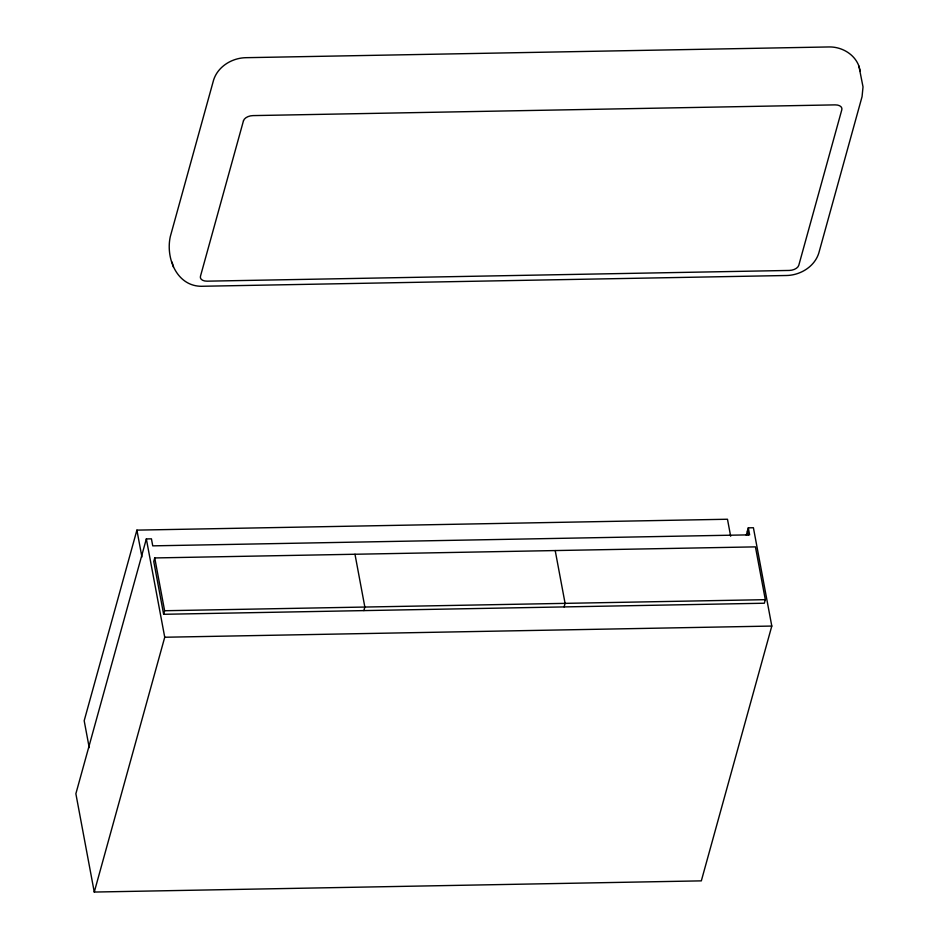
<?xml version="1.0" encoding="UTF-8"?>
<svg xmlns="http://www.w3.org/2000/svg" width="939" height="939" viewBox="0 0 939 939"><rect width="100%" height="100%" fill="white"/><g stroke="black" fill="none" stroke-linecap="round" stroke-linejoin="round"><path stroke-width="1.41" d="M730.659 536.228L727.479 519.244L136.906 530.124L84.181 720.741L89.217 747.632M748.313 527.835L749.627 534.854L152.74 545.852L151.437 538.833L146.343 538.927L75.871 793.737L94.264 892.05L701.327 880.864L771.799 626.055L753.407 527.741L748.313 527.835L746.27 535.23M154.735 557.942L153.761 561.499L163.632 614.294L764.334 603.225L765.32 599.669L755.437 546.874L154.735 557.942L164.618 610.737L163.632 614.294M94.264 892.05L164.736 637.241L146.343 538.927M363.874 610.596L364.848 607.04L354.977 554.245M564.104 606.911L565.09 603.354L555.207 550.559M164.618 610.737L765.32 599.669M164.736 637.241L771.799 626.055M858.915 66.082C854.455 53.993 841.59 46.668 829.008 46.95L245.865 57.69C232.015 57.948 217.836 66.493 213.576 80.108L170.311 236.558C165.405 258.683 177.33 287.627 203.364 286.242L786.506 275.503C800.357 275.244 814.536 266.699 818.796 253.084L862.061 96.635L863.023 86.916L858.915 66.082L860.277 71.082M172.095 262.11L173.457 267.11M747.444 530.993L748.23 535.207M136.906 530.124L141.93 557.015M243.471 120.767L200.453 276.301A8.298 4.859 -10.6 0 0 207.143 281.172L789.323 270.444A8.298 4.859 -10.6 0 0 798.796 265.279L841.814 109.746A8.298 4.859 -10.6 0 0 835.111 104.875L252.943 115.603A8.298 4.859 -10.6 0 0 243.471 120.767"/></g></svg>
